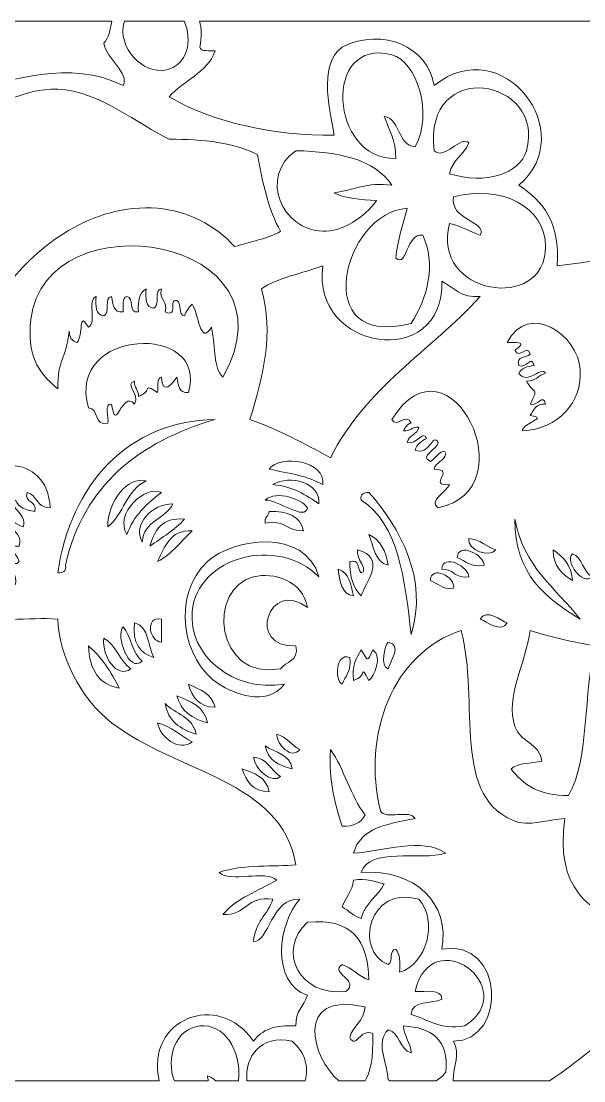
# Model space of a CAD drawing. Header units: millimetres. Extents: x -1200 to 1200, y -609 to 618.
# Drawn here: x -423 to 203, y -590 to 590 of the extents above; entities that cross this region are included whole.
import ezdxf

# ---------------------------------------------------------------- set-up
doc = ezdxf.new("R2010")
doc.units = ezdxf.units.MM
doc.header["$MEASUREMENT"] = 0
doc.layers.add('Layer 1', color=7, linetype='Continuous')

msp = doc.modelspace()

# ---------------------------------------------------------------- linework, layer by layer
at = {"layer": 'Layer 1', "color": 250, "lineweight": 20}
for points, knots in [([(-585.7728, 589.9734), (-585.7728, 589.9734), (-321.9699, 589.9734), (-321.9699, 589.9734), (-323.774, 580.634), (-325.4834, 571.2011), (-330.9099, 565.4853), (-328.2974, 548.0172), (-301.7977, 532.078), (-309.5408, 518.4581), (-369.2123, 547.7791), (-432.7208, 524.3572), (-493.3188, 509.9082), (-507.4005, 527.1749), (-533.6113, 532.3028), (-557.4274, 539.8335), (-554.9571, 562.1029), (-568.1551, 579.8457), (-585.7728, 589.9734)], [0, 0, 0, 0, 0.166666667, 0.166666667, 0.166666667, 0.333333333, 0.333333333, 0.333333333, 0.5, 0.5, 0.5, 0.666666667, 0.666666667, 0.666666667, 0.833333333, 0.833333333, 0.833333333, 1, 1, 1, 1]), ([(-308.11, 589.9734), (-308.11, 589.9734), (-241.5049, 589.9734), (-241.5049, 589.9734), (-232.2648, 568.9744), (-237.1198, 540.748), (-262.5272, 535.5591), (-262.5272, 535.5591), (-262.5272, 535.5591), (-262.5272, 535.5591), (-286.5933, 530.6427), (-316.9014, 559.8956), (-308.11, 589.9734)], [0, 0, 0, 0, 0.25, 0.25, 0.25, 0.5, 0.5, 0.5, 0.75, 0.75, 0.75, 1, 1, 1, 1]), ([(638.6549, 560.4692), (638.6549, 560.4692), (638.6549, 589.9734), (638.6549, 589.9734), (638.6549, 589.9734), (-224.3092, 589.9734), (-224.3092, 589.9734), (-222.1665, 581.8526), (-221.8859, 572.2753), (-224.0631, 561.2108), (-222.739, 555.4054), (-213.3617, 557.6607), (-206.9671, 556.9343), (-215.7994, 531.5684), (-242.899, 524.4742), (-258.255, 505.6338), (-208.758, 476.6841), (-141.5784, 462.6889), (-74.476, 462.8823), (-77.9336, 482.8049), (-93.6852, 541.579), (-65.9295, 561.2108), (-19.3217, 584.0377), (29.5794, 560.7917), (36.6441, 518.4581), (113.0028, 579.8385), (199.8909, 465.2707), (130.6693, 407.3052), (157.4608, 389.9287), (177.1866, 365.4813), (173.4086, 317.5275), (266.4697, 327.5393), (373.3307, 366.0245), (476.8562, 356.0027), (518.9558, 351.9297), (555.5843, 332.2318), (596.5247, 330.353), (604.1528, 348.0875), (583.6481, 374.3823), (570.8812, 385.93), (574.8707, 424.1223), (562.0735, 445.522), (558.0596, 475.7066), (591.328, 497.5559), (613.8088, 530.1941), (638.6549, 560.4692)], [0, 0, 0, 0, 0.066666667, 0.066666667, 0.066666667, 0.133333333, 0.133333333, 0.133333333, 0.2, 0.2, 0.2, 0.266666667, 0.266666667, 0.266666667, 0.333333333, 0.333333333, 0.333333333, 0.4, 0.4, 0.4, 0.466666667, 0.466666667, 0.466666667, 0.533333333, 0.533333333, 0.533333333, 0.6, 0.6, 0.6, 0.666666667, 0.666666667, 0.666666667, 0.733333333, 0.733333333, 0.733333333, 0.8, 0.8, 0.8, 0.866666667, 0.866666667, 0.866666667, 0.933333333, 0.933333333, 0.933333333, 1, 1, 1, 1]), ([(15.275, 450.0569), (15.275, 450.0569), (15.275, 450.0569), (15.275, 450.0569), (35.8346, 486.5788), (17.3068, 545.4364), (-10.3695, 552.6589), (-88.1833, 572.9579), (-79.4234, 434.7687), (-6.0953, 437.2314), (-5.6731, 457.6037), (-14.0579, 469.1657), (-18.9169, 484.2575), (-0.201, 480.1743), (-5.0264, 452.5532), (15.275, 450.0569)], [0, 0, 0, 0, 0.2, 0.2, 0.2, 0.4, 0.4, 0.4, 0.6, 0.6, 0.6, 0.8, 0.8, 0.8, 1, 1, 1, 1]), ([(75.1092, 454.3313), (75.1092, 454.3313), (75.1092, 454.3313), (75.1092, 454.3313), (69.937, 440.9759), (56.6536, 435.7443), (53.7391, 420.1296), (93.2607, 407.1597), (132.215, 420.3808), (139.2188, 445.7814), (161.5134, 526.6236), (23.7807, 550.363), (36.6441, 445.7814), (46.961, 434.1259), (67.4251, 464.0592), (75.1092, 454.3313)], [0, 0, 0, 0, 0.2, 0.2, 0.2, 0.4, 0.4, 0.4, 0.6, 0.6, 0.6, 0.8, 0.8, 0.8, 1, 1, 1, 1]), ([(-258.255, 458.6068), (-258.255, 458.6068), (-258.255, 458.6068), (-258.255, 458.6068), (-292.157, 474.4717), (-335.9937, 512.4717), (-382.1967, 514.1837), (-421.0595, 515.6191), (-454.8497, 492.7159), (-489.0455, 479.982), (-494.1294, 467.9664), (-498.6609, 455.3994), (-501.8663, 441.5069), (-509.8718, 425.291), (-538.9046, 430.1006), (-540.3314, 407.3052), (-513.4026, 362.9891), (-485.7303, 319.4186), (-437.7578, 296.1533), (-406.5792, 338.0728), (-344.2828, 387.5748), (-271.0757, 381.6545), (-239.1963, 379.0748), (-205.8659, 362.7837), (-185.598, 338.9029), (-168.4603, 344.5648), (-148.463, 347.3582), (-134.3112, 356.0027), (-147.6221, 379.7421), (-154.3786, 410.0356), (-159.9557, 441.5069), (-185.0977, 454.8328), (-220.0441, 458.3555), (-258.255, 458.6068)], [0, 0, 0, 0, 0.090909091, 0.090909091, 0.090909091, 0.181818182, 0.181818182, 0.181818182, 0.272727273, 0.272727273, 0.272727273, 0.363636364, 0.363636364, 0.363636364, 0.454545455, 0.454545455, 0.454545455, 0.545454545, 0.545454545, 0.545454545, 0.636363636, 0.636363636, 0.636363636, 0.727272727, 0.727272727, 0.727272727, 0.818181818, 0.818181818, 0.818181818, 0.909090909, 0.909090909, 0.909090909, 1, 1, 1, 1]), ([(-117.2153, 445.7814), (-117.2153, 445.7814), (-117.2153, 445.7814), (-117.2153, 445.7814), (-158.9733, 416.5601), (-132.2113, 357.2183), (-87.2997, 356.0027), (-65.5695, 355.4188), (-40.9207, 371.4129), (-27.4644, 390.2054), (-44.9763, 391.2114), (-62.4118, 392.3009), (-74.476, 398.7543), (-53.3793, 401.8782), (-38.2868, 411.005), (-10.3695, 407.3052), (-29.5939, 436.5255), (-70.0898, 444.4712), (-117.2153, 445.7814)], [0, 0, 0, 0, 0.166666667, 0.166666667, 0.166666667, 0.333333333, 0.333333333, 0.333333333, 0.5, 0.5, 0.5, 0.666666667, 0.666666667, 0.666666667, 0.833333333, 0.833333333, 0.833333333, 1, 1, 1, 1]), ([(160.5879, 338.9029), (160.5879, 338.9029), (160.5879, 338.9029), (160.5879, 338.9029), (160.6743, 383.4163), (111.3919, 408.2655), (58.0133, 394.4798), (53.4777, 368.4487), (95.9323, 367.0134), (87.9309, 351.7283), (76.0072, 355.4778), (66.8201, 361.9607), (53.7391, 364.5547), (31.957, 285.4021), (160.4405, 264.4398), (160.5879, 338.9029)], [0, 0, 0, 0, 0.2, 0.2, 0.2, 0.4, 0.4, 0.4, 0.6, 0.6, 0.6, 0.8, 0.8, 0.8, 1, 1, 1, 1]), ([(-412.1143, 257.6762), (-412.1143, 257.6762), (-412.1143, 257.6762), (-412.1143, 257.6762), (-416.472, 219.2203), (-405.4198, 199.435), (-382.1967, 180.7249), (-382.5527, 213.063), (-372.973, 213.2787), (-369.376, 244.8508), (-369.6049, 237.4951), (-366.0872, 233.892), (-360.8276, 232.0254), (-353.0896, 239.3231), (-360.1106, 269.5829), (-348.0059, 249.1263), (-338.2025, 253.5665), (-350.0306, 279.6516), (-339.4574, 283.3259), (-340.0889, 272.7232), (-340.2547, 262.5772), (-330.9099, 261.9506), (-323.5309, 264.5445), (-331.2405, 282.2324), (-322.3625, 283.3259), (-320.5635, 275.1524), (-320.8137, 264.924), (-309.5408, 266.2261), (-308.8147, 272.6215), (-311.0693, 282.0035), (-305.2676, 283.3259), (-296.4566, 282.1652), (-304.2496, 264.3971), (-292.4458, 266.2261), (-293.3296, 278.5093), (-291.3598, 287.9442), (-283.8963, 291.8779), (-284.5288, 281.2721), (-284.6937, 271.1282), (-275.3499, 270.5015), (-267.971, 273.0935), (-275.6794, 290.7833), (-266.8014, 291.8779), (-269.9031, 278.8022), (-259.4265, 279.3017), (-262.5272, 266.2261), (-247.335, 259.5784), (-259.9482, 280.7472), (-249.7065, 279.0504), (-243.7848, 276.43), (-249.0627, 262.5945), (-241.1591, 261.9506), (-239.0844, 267.0032), (-236.6001, 271.646), (-232.6116, 274.777), (-225.5774, 265.1396), (-223.7915, 227.6004), (-211.2404, 249.1263), (-205.9949, 224.1021), (-209.4047, 204.9302), (-198.4197, 193.5492), (-110.1078, 351.4027), (-396.617, 394.43), (-412.1143, 257.6762)], [0, 0, 0, 0, 0.047619048, 0.047619048, 0.047619048, 0.095238095, 0.095238095, 0.095238095, 0.142857143, 0.142857143, 0.142857143, 0.19047619, 0.19047619, 0.19047619, 0.238095238, 0.238095238, 0.238095238, 0.285714286, 0.285714286, 0.285714286, 0.333333333, 0.333333333, 0.333333333, 0.380952381, 0.380952381, 0.380952381, 0.428571429, 0.428571429, 0.428571429, 0.476190476, 0.476190476, 0.476190476, 0.523809524, 0.523809524, 0.523809524, 0.571428571, 0.571428571, 0.571428571, 0.619047619, 0.619047619, 0.619047619, 0.666666667, 0.666666667, 0.666666667, 0.714285714, 0.714285714, 0.714285714, 0.761904762, 0.761904762, 0.761904762, 0.80952381, 0.80952381, 0.80952381, 0.857142857, 0.857142857, 0.857142857, 0.904761905, 0.904761905, 0.904761905, 0.952380952, 0.952380952, 0.952380952, 1, 1, 1, 1]), ([(11.0007, 253.4018), (11.0007, 253.4018), (11.0007, 253.4018), (11.0007, 253.4018), (29.4869, 280.9893), (38.9689, 321.1927), (23.8235, 351.7283), (5.2793, 354.4178), (6.7223, 314.9305), (-6.0953, 326.0775), (-3.9454, 346.7275), (1.781, 363.8029), (6.7275, 381.6545), (-64.7732, 377.3495), (-103.5464, 223.1663), (11.0007, 253.4018)], [0, 0, 0, 0, 0.2, 0.2, 0.2, 0.4, 0.4, 0.4, 0.6, 0.6, 0.6, 0.8, 0.8, 0.8, 1, 1, 1, 1]), ([(-78.7512, 103.7726), (-78.7512, 103.7726), (-78.7512, 103.7726), (-78.7512, 103.7726), (-40.6572, 181.0952), (32.8092, 223.0361), (87.9309, 283.3259), (66.2526, 281.5935), (58.1759, 293.4678), (45.1926, 300.4267), (47.7054, 199.9996), (-100.7305, 222.7736), (-87.2997, 317.5275), (-110.1048, 308.9868), (-137.0661, 304.6107), (-155.6814, 291.8779), (-141.7238, 241.3342), (-153.0932, 196.7058), (-168.502, 146.5222), (-135.9394, 134.9175), (-107.303, 119.3862), (-78.7512, 103.7726)], [0, 0, 0, 0, 0.142857143, 0.142857143, 0.142857143, 0.285714286, 0.285714286, 0.285714286, 0.428571429, 0.428571429, 0.428571429, 0.571428571, 0.571428571, 0.571428571, 0.714285714, 0.714285714, 0.714285714, 0.857142857, 0.857142857, 0.857142857, 1, 1, 1, 1]), ([(143.4919, 150.7987), (143.4919, 150.7987), (143.4919, 150.7987), (143.4919, 150.7987), (165.5912, 148.163), (133.5329, 142.3189), (134.9445, 133.6979), (174.8445, 136.0853), (201.3981, 165.1215), (199.053, 202.0991), (196.6479, 240.0413), (142.419, 279.0433), (117.8485, 232.0254), (134.9984, 232.9104), (136.9682, 230.9401), (126.395, 223.4755), (132.0889, 212.9928), (139.296, 231.1821), (143.4919, 219.201), (139.5046, 214.6367), (127.7272, 217.8725), (130.6693, 206.3737), (138.6299, 202.2864), (144.9524, 219.1787), (147.7651, 206.3737), (139.8055, 205.7847), (133.4821, 203.5599), (130.6693, 197.8247), (139.9154, 183.7217), (157.2523, 207.3014), (160.5879, 197.8247), (152.4492, 195.9876), (149.8478, 188.6146), (139.2188, 189.2738), (147.6106, 173.6215), (153.2089, 183.0045), (143.4919, 163.623), (151.4505, 159.5368), (157.775, 176.4281), (160.5879, 163.623), (149.8895, 164.3494), (147.2048, 157.0558), (143.4919, 150.7987)], [0, 0, 0, 0, 0.071428571, 0.071428571, 0.071428571, 0.142857143, 0.142857143, 0.142857143, 0.214285714, 0.214285714, 0.214285714, 0.285714286, 0.285714286, 0.285714286, 0.357142857, 0.357142857, 0.357142857, 0.428571429, 0.428571429, 0.428571429, 0.5, 0.5, 0.5, 0.571428571, 0.571428571, 0.571428571, 0.642857143, 0.642857143, 0.642857143, 0.714285714, 0.714285714, 0.714285714, 0.785714286, 0.785714286, 0.785714286, 0.857142857, 0.857142857, 0.857142857, 0.928571429, 0.928571429, 0.928571429, 1, 1, 1, 1]), ([(-292.4458, 172.174), (-292.4458, 172.174), (-292.4458, 172.174), (-292.4458, 172.174), (-275.4251, 177.9254), (-289.1642, 187.8415), (-271.0757, 176.4495), (-270.3506, 182.8448), (-272.6032, 192.2258), (-266.8014, 193.5492), (-265.7886, 172.708), (-254.9102, 185.6596), (-249.7065, 193.5492), (-247.9075, 185.3737), (-248.1578, 175.1473), (-236.8848, 176.4495), (-212.8065, 254.6325), (-374.2635, 248.8465), (-348.0059, 159.3486), (-335.9531, 158.5805), (-342.675, 139.0292), (-326.6367, 142.2478), (-324.2987, 148.4611), (-331.633, 164.3422), (-322.3625, 163.623), (-316.9919, 128.8965), (-311.4364, 180.1532), (-296.7201, 163.623), (-290.7506, 175.9062), (-308.3682, 185.3422), (-296.7201, 189.2738), (-297.68, 181.1908), (-291.9028, 179.8419), (-292.4458, 172.174)], [0, 0, 0, 0, 0.090909091, 0.090909091, 0.090909091, 0.181818182, 0.181818182, 0.181818182, 0.272727273, 0.272727273, 0.272727273, 0.363636364, 0.363636364, 0.363636364, 0.454545455, 0.454545455, 0.454545455, 0.545454545, 0.545454545, 0.545454545, 0.636363636, 0.636363636, 0.636363636, 0.727272727, 0.727272727, 0.727272727, 0.818181818, 0.818181818, 0.818181818, 0.909090909, 0.909090909, 0.909090909, 1, 1, 1, 1]), ([(15.275, 112.3216), (15.275, 112.3216), (15.275, 112.3216), (15.275, 112.3216), (31.3733, 105.1744), (34.7373, 132.2106), (40.9183, 120.8724), (41.1391, 113.0316), (19.0152, 106.393), (32.3698, 99.4972), (36.2393, 101.9427), (48.1051, 117.127), (49.4658, 108.0471), (48.2099, 99.3293), (37.901, 99.663), (36.6441, 90.9462), (61.8533, 90.813), (27.5332, 72.0174), (53.7391, 73.8454), (50.9933, 66.2802), (29.5316, 55.7598), (40.9183, 48.1946), (141.9797, 67.6087), (53.6394, 249.2972), (-10.3695, 146.5222), (-5.3102, 135.9948), (5.7747, 155.2827), (11.0007, 142.2478), (6.2058, 141.3465), (4.3479, 137.5054), (2.4542, 133.6979), (10.5329, 132.7375), (11.8814, 138.5145), (19.5492, 137.9723), (18.2922, 129.2555), (7.9824, 129.5902), (6.7275, 120.8724), (16.6986, 117.2145), (25.1414, 135.8219), (28.0956, 125.1469), (21.94, 122.7502), (17.6658, 118.4809), (15.275, 112.3216)], [0, 0, 0, 0, 0.071428571, 0.071428571, 0.071428571, 0.142857143, 0.142857143, 0.142857143, 0.214285714, 0.214285714, 0.214285714, 0.285714286, 0.285714286, 0.285714286, 0.357142857, 0.357142857, 0.357142857, 0.428571429, 0.428571429, 0.428571429, 0.5, 0.5, 0.5, 0.571428571, 0.571428571, 0.571428571, 0.642857143, 0.642857143, 0.642857143, 0.714285714, 0.714285714, 0.714285714, 0.785714286, 0.785714286, 0.785714286, 0.857142857, 0.857142857, 0.857142857, 0.928571429, 0.928571429, 0.928571429, 1, 1, 1, 1]), ([(-373.6503, -15.9312), (-373.6503, -15.9312), (-373.6503, -15.9312), (-373.6503, -15.9312), (-353.4567, 73.5951), (-291.5195, 121.3699), (-206.9671, 146.5222), (-303.9821, 145.1286), (-368.0561, 74.0285), (-382.1967, -24.4822), (-376.9839, -23.9969), (-372.0791, -23.2045), (-373.6503, -15.9312)], [0, 0, 0, 0, 0.25, 0.25, 0.25, 0.5, 0.5, 0.5, 0.75, 0.75, 0.75, 1, 1, 1, 1]), ([(-87.2997, 73.8454), (-87.2997, 73.8454), (-87.2997, 73.8454), (-87.2997, 73.8454), (-83.7555, 99.9397), (-134.3833, 108.6147), (-147.1319, 90.9462), (-125.5542, 86.8803), (-103.3787, 83.4064), (-87.2997, 73.8454)], [0, 0, 0, 0, 0.333333333, 0.333333333, 0.333333333, 0.666666667, 0.666666667, 0.666666667, 1, 1, 1, 1]), ([(-407.8401, 43.9202), (-407.8401, 43.9202), (-407.8401, 43.9202), (-407.8401, 43.9202), (-404.655, 57.0803), (-419.5727, 52.1354), (-416.3876, 65.2955), (-404.8026, 62.6364), (-405.7502, 47.4348), (-390.7452, 48.1946), (-391.8893, 78.7892), (-411.3039, 94.3866), (-433.4846, 95.2217), (-502.0127, 97.8096), (-518.9124, -33.5539), (-429.2103, -37.3065), (-426.2297, -14.3739), (-450.3669, -18.5709), (-450.5794, 1.1685), (-442.5364, -1.0979), (-430.7967, -21.3389), (-424.9371, -11.6558), (-430.1743, 0.2043), (-439.1358, 8.3402), (-446.3062, 18.2694), (-436.2252, 16.9501), (-438.3547, 3.4228), (-424.9371, 5.444), (-419.2097, 25.6332), (-451.6523, 29.7388), (-442.0319, 39.6447), (-434.4761, 35.8036), (-429.5571, 29.3238), (-420.6628, 26.8203), (-415.3442, 42.4503), (-440.05, 49.7226), (-429.2103, 56.7456), (-426.256, 48.3034), (-417.8114, 45.3474), (-407.8401, 43.9202)], [0, 0, 0, 0, 0.076923077, 0.076923077, 0.076923077, 0.153846154, 0.153846154, 0.153846154, 0.230769231, 0.230769231, 0.230769231, 0.307692308, 0.307692308, 0.307692308, 0.384615385, 0.384615385, 0.384615385, 0.461538462, 0.461538462, 0.461538462, 0.538461538, 0.538461538, 0.538461538, 0.615384615, 0.615384615, 0.615384615, 0.692307692, 0.692307692, 0.692307692, 0.769230769, 0.769230769, 0.769230769, 0.846153846, 0.846153846, 0.846153846, 0.923076923, 0.923076923, 0.923076923, 1, 1, 1, 1]), ([(-283.8963, 78.1219), (-283.8963, 78.1219), (-283.8963, 78.1219), (-283.8963, 78.1219), (-304.4489, 83.2721), (-326.4282, 55.9562), (-326.6367, 26.8203), (-309.0526, 40.5796), (-305.3204, 68.1977), (-283.8963, 78.1219)], [0, 0, 0, 0, 0.333333333, 0.333333333, 0.333333333, 0.666666667, 0.666666667, 0.666666667, 1, 1, 1, 1]), ([(-91.573, 52.4701), (-91.573, 52.4701), (-91.573, 52.4701), (-91.573, 52.4701), (-89.3356, 76.2003), (-123.9861, 85.445), (-142.8587, 73.8454), (-120.262, 72.2259), (-106.1305, 62.1308), (-91.573, 52.4701)], [0, 0, 0, 0, 0.333333333, 0.333333333, 0.333333333, 0.666666667, 0.666666667, 0.666666667, 1, 1, 1, 1]), ([(-266.8014, 65.2955), (-266.8014, 65.2955), (-266.8014, 65.2955), (-266.8014, 65.2955), (-284.8289, 73.5494), (-319.5119, 42.0118), (-305.2676, 18.2694), (-297.8296, 39.3284), (-282.7879, 52.7885), (-266.8014, 65.2955)], [0, 0, 0, 0, 0.333333333, 0.333333333, 0.333333333, 0.666666667, 0.666666667, 0.666666667, 1, 1, 1, 1]), ([(-104.3946, 48.1946), (-104.3946, 48.1946), (-104.3946, 48.1946), (-104.3946, 48.1946), (-110.8837, 57.5634), (-138.3353, 68.1519), (-151.4072, 56.7456), (-136.6268, 56.9714), (-106.5099, 32.7896), (-104.3946, 48.1946)], [0, 0, 0, 0, 0.333333333, 0.333333333, 0.333333333, 0.666666667, 0.666666667, 0.666666667, 1, 1, 1, 1]), ([(-44.5604, 56.7456), (-44.5604, 56.7456), (-44.5604, 56.7456), (-44.5604, 56.7456), (-2.96, 29.9544), (3.9889, -31.4971), (11.0007, -92.8835), (30.2708, -31.1411), (-1.0288, 25.4756), (-36.0119, 65.2955), (-41.2248, 64.8122), (-46.1295, 64.0178), (-44.5604, 56.7456)], [0, 0, 0, 0, 0.25, 0.25, 0.25, 0.5, 0.5, 0.5, 0.75, 0.75, 0.75, 1, 1, 1, 1]), ([(-253.9807, 52.4701), (-253.9807, 52.4701), (-253.9807, 52.4701), (-253.9807, 52.4701), (-277.0777, 52.6664), (-299.5533, 29.7968), (-288.1716, 9.7185), (-286.6564, 33.8546), (-262.4743, 35.3153), (-253.9807, 52.4701)], [0, 0, 0, 0, 0.333333333, 0.333333333, 0.333333333, 0.666666667, 0.666666667, 0.666666667, 1, 1, 1, 1]), ([(-241.1591, 35.3702), (-241.1591, 35.3702), (-241.1591, 35.3702), (-241.1591, 35.3702), (-266.4028, 37.8168), (-274.3736, 22.9955), (-279.6252, 5.444), (-266.3103, 14.9288), (-252.0942, 23.5052), (-241.1591, 35.3702)], [0, 0, 0, 0, 0.333333333, 0.333333333, 0.333333333, 0.666666667, 0.666666667, 0.666666667, 1, 1, 1, 1]), ([(-108.6678, 22.5449), (-108.6678, 22.5449), (-108.6678, 22.5449), (-108.6678, 22.5449), (-112.5251, 38.6346), (-126.0943, 45.0137), (-147.1319, 43.9202), (-147.3668, 38.4546), (-152.6132, 37.9998), (-151.4072, 31.0948), (-129.8031, 35.6032), (-126.9577, 21.3507), (-108.6678, 22.5449)], [0, 0, 0, 0, 0.25, 0.25, 0.25, 0.5, 0.5, 0.5, 0.75, 0.75, 0.75, 1, 1, 1, 1]), ([(-215.5156, -11.6558), (-215.5156, -11.6558), (-215.5156, -11.6558), (-215.5156, -11.6558), (-256.334, -49.3893), (-243.5956, -122.296), (-202.694, -148.4605), (-187.5313, -158.1579), (-150.7218, -174.3991), (-130.0369, -148.4605), (-187.7692, -157.7041), (-236.9774, -115.9292), (-232.6116, -67.2338), (-227.1841, -6.7303), (-137.8593, 17.6631), (-91.573, -28.7577), (-107.1943, 26.2924), (-187.7814, 13.9827), (-215.5156, -11.6558)], [0, 0, 0, 0, 0.166666667, 0.166666667, 0.166666667, 0.333333333, 0.333333333, 0.333333333, 0.5, 0.5, 0.5, 0.666666667, 0.666666667, 0.666666667, 0.833333333, 0.833333333, 0.833333333, 1, 1, 1, 1]), ([(199.053, -75.7837), (199.053, -75.7837), (199.053, -75.7837), (199.053, -75.7837), (172.1017, -41.466), (135.3615, -16.9414), (126.395, 35.3702), (126.0329, -26.2684), (161.0465, -52.5255), (199.053, -75.7837)], [0, 0, 0, 0, 0.333333333, 0.333333333, 0.333333333, 0.666666667, 0.666666667, 0.666666667, 1, 1, 1, 1]), ([(-232.6116, 22.5449), (-232.6116, 22.5449), (-232.6116, 22.5449), (-232.6116, 22.5449), (-257.7444, 23.4635), (-262.9573, 4.4502), (-271.0757, -11.6558), (-254.8818, -3.6318), (-245.3285, 11.0379), (-232.6116, 22.5449)], [0, 0, 0, 0, 0.333333333, 0.333333333, 0.333333333, 0.666666667, 0.666666667, 0.666666667, 1, 1, 1, 1]), ([(-14.6428, -15.9312), (-14.6428, -15.9312), (-14.6428, -15.9312), (-14.6428, -15.9312), (-17.1343, 0.1004), (-23.2491, 12.5078), (-36.0119, 18.2694), (-30.6159, 5.1429), (-29.5299, -12.2987), (-14.6428, -15.9312)], [0, 0, 0, 0, 0.333333333, 0.333333333, 0.333333333, 0.666666667, 0.666666667, 0.666666667, 1, 1, 1, 1]), ([(105.0258, 1.1685), (105.0258, 1.1685), (105.0258, 1.1685), (105.0258, 1.1685), (94.3296, 4.7178), (88.2442, 12.8842), (75.1092, 13.995), (72.8474, 0.0415), (99.1743, -7.1484), (105.0258, 1.1685)], [0, 0, 0, 0, 0.333333333, 0.333333333, 0.333333333, 0.666666667, 0.666666667, 0.666666667, 1, 1, 1, 1]), ([(-44.5604, -50.1319), (-44.5604, -50.1319), (-44.5604, -50.1319), (-44.5604, -50.1319), (-40.1611, -34.7349), (-15.1094, -7.6733), (-48.8336, 1.1685), (-50.7201, -8.3375), (-35.6356, -22.0103), (-44.5604, -24.4822), (-49.1214, -20.4956), (-45.8915, -8.7088), (-57.381, -11.6558), (-57.3068, -28.6824), (-53.2908, -41.7661), (-44.5604, -50.1319)], [0, 0, 0, 0, 0.2, 0.2, 0.2, 0.4, 0.4, 0.4, 0.6, 0.6, 0.6, 0.8, 0.8, 0.8, 1, 1, 1, 1]), ([(92.2052, -15.9312), (92.2052, -15.9312), (92.2052, -15.9312), (92.2052, -15.9312), (92.9475, -5.2736), (63.101, 10.9138), (62.2886, -7.3823), (71.5275, -10.964), (76.8654, -18.449), (92.2052, -15.9312)], [0, 0, 0, 0, 0.333333333, 0.333333333, 0.333333333, 0.666666667, 0.666666667, 0.666666667, 1, 1, 1, 1]), ([(169.1354, 1.1685), (169.1354, 1.1685), (169.1354, 1.1685), (169.1354, 1.1685), (168.8385, -17.6514), (179.3608, -25.6551), (190.5045, -33.031), (189.5405, -15.4714), (179.9028, -6.5879), (169.1354, 1.1685)], [0, 0, 0, 0, 0.333333333, 0.333333333, 0.333333333, 0.666666667, 0.666666667, 0.666666667, 1, 1, 1, 1]), ([(75.1092, -28.7577), (75.1092, -28.7577), (75.1092, -28.7577), (75.1092, -28.7577), (75.8526, -18.0979), (46.0062, -1.9126), (45.1926, -20.2067), (58.7139, -19.5048), (59.4757, -31.5713), (75.1092, -28.7577)], [0, 0, 0, 0, 0.333333333, 0.333333333, 0.333333333, 0.666666667, 0.666666667, 0.666666667, 1, 1, 1, 1]), ([(211.8747, -28.7577), (211.8747, -28.7577), (211.8747, -28.7577), (211.8747, -28.7577), (202.0825, -22.875), (201.8374, -7.4485), (190.5045, -3.1069), (180.9675, -11.314), (202.9723, -39.7042), (211.8747, -28.7577)], [0, 0, 0, 0, 0.333333333, 0.333333333, 0.333333333, 0.666666667, 0.666666667, 0.666666667, 1, 1, 1, 1]), ([(-164.2299, -28.7577), (-164.2299, -28.7577), (-164.2299, -28.7577), (-164.2299, -28.7577), (-215.9864, -41.1731), (-207.7025, -144.36), (-134.3112, -131.3586), (-128.7902, -122.6338), (-113.5929, -123.5859), (-117.2153, -105.7089), (-172.9848, -108.4483), (-147.501, -29.7046), (-104.3946, -62.9583), (-109.8119, -32.3597), (-142.6004, -23.5677), (-164.2299, -28.7577)], [0, 0, 0, 0, 0.2, 0.2, 0.2, 0.4, 0.4, 0.4, 0.6, 0.6, 0.6, 0.8, 0.8, 0.8, 1, 1, 1, 1]), ([(-70.2017, -20.2067), (-70.2017, -20.2067), (-70.2017, -20.2067), (-70.2017, -20.2067), (-68.5085, -34.1846), (-66.4928, -47.8451), (-53.1067, -50.1319), (-56.0285, -37.3828), (-58.2912, -23.9644), (-70.2017, -20.2067)], [0, 0, 0, 0, 0.333333333, 0.333333333, 0.333333333, 0.666666667, 0.666666667, 0.666666667, 1, 1, 1, 1]), ([(58.0133, -41.582), (58.0133, -41.582), (58.0133, -41.582), (58.0133, -41.582), (61.5197, -29.1655), (32.1798, -14.913), (32.3698, -33.031), (41.3068, -35.4958), (44.5702, -43.6276), (58.0133, -41.582)], [0, 0, 0, 0, 0.333333333, 0.333333333, 0.333333333, 0.666666667, 0.666666667, 0.666666667, 1, 1, 1, 1]), ([(117.8485, -80.0591), (117.8485, -80.0591), (117.8485, -80.0591), (117.8485, -80.0591), (111.1195, -77.8375), (94.9601, -63.6002), (87.9309, -75.7837), (94.659, -78.0054), (110.8194, -92.2417), (117.8485, -80.0591)], [0, 0, 0, 0, 0.333333333, 0.333333333, 0.333333333, 0.666666667, 0.666666667, 0.666666667, 1, 1, 1, 1]), ([(-269.4435, -590.0266), (-269.4435, -590.0266), (-793.2538, -590.0266), (-793.2538, -590.0266), (-800.1233, -582.4939), (-806.6481, -574.6135), (-813.8603, -567.4225), (-813.8603, -567.4225), (-813.8603, -567.4225), (-813.8603, -567.4225), (-807.4576, -542.4726), (-792.1026, -526.4827), (-796.7653, -490.4702), (-709.0422, -509.3411), (-701.4539, -396.8312), (-758.3012, -375.0418), (-742.6647, -360.7547), (-744.8684, -328.6251), (-745.4776, -298.0896), (-731.4722, -298.3327), (-729.1422, -310.2477), (-711.2866, -306.6395), (-712.1186, -333.2332), (-729.6762, -336.8241), (-728.3826, -357.941), (-724.9098, -414.5739), (-633.8653, -431.4774), (-612.9873, -370.7663), (-555.787, -444.1787), (-461.415, -342.068), (-527.5096, -280.9888), (-468.368, -264.13), (-479.4283, -168.3587), (-536.0571, -157.0104), (-530.2219, -115.8213), (-490.4754, -108.5531), (-480.496, -71.5082), (-455.7008, -80.9055), (-413.9601, -73.3535), (-382.1967, -75.7837), (-381.2123, -116.101), (-356.6713, -164.6641), (-322.3625, -191.2111), (-249.7615, -247.3903), (-133.2678, -254.5446), (-117.2153, -349.3911), (-139.9665, -352.1213), (-176.2532, -348.4471), (-202.694, -357.941), (-190.4061, -369.8723), (-151.1529, -354.8364), (-138.5854, -366.491), (-159.1492, -378.6999), (-183.8407, -386.7727), (-198.4197, -404.9681), (-172.7763, -406.3953), (-171.6699, -383.2744), (-142.8587, -387.8672), (-148.3523, -405.1766), (-163.1184, -413.2006), (-164.2299, -434.8933), (-147.4472, -435.9115), (-144.7339, -386.0586), (-112.9421, -387.8672), (-136.8068, -413.8049), (-145.7733, -480.9631), (-104.3946, -494.7447), (-108.0333, -506.7777), (-118.2006, -512.288), (-117.2153, -528.9464), (-140.3295, -527.2018), (-155.6519, -533.2514), (-164.2299, -546.0473), (-203.6977, -488.6982), (-284.7751, -521.3487), (-269.4435, -590.0266)], [0, 0, 0, 0, 0.04, 0.04, 0.04, 0.08, 0.08, 0.08, 0.12, 0.12, 0.12, 0.16, 0.16, 0.16, 0.2, 0.2, 0.2, 0.24, 0.24, 0.24, 0.28, 0.28, 0.28, 0.32, 0.32, 0.32, 0.36, 0.36, 0.36, 0.4, 0.4, 0.4, 0.44, 0.44, 0.44, 0.48, 0.48, 0.48, 0.52, 0.52, 0.52, 0.56, 0.56, 0.56, 0.6, 0.6, 0.6, 0.64, 0.64, 0.64, 0.68, 0.68, 0.68, 0.72, 0.72, 0.72, 0.76, 0.76, 0.76, 0.8, 0.8, 0.8, 0.84, 0.84, 0.84, 0.88, 0.88, 0.88, 0.92, 0.92, 0.92, 0.96, 0.96, 0.96, 1, 1, 1, 1]), ([(-275.3499, -118.5343), (-275.3499, -118.5343), (-275.3499, -118.5343), (-275.3499, -118.5343), (-282.436, -105.6722), (-280.396, -83.6826), (-296.7201, -80.0591), (-299.3072, -102.5992), (-290.6885, -113.9262), (-275.3499, -118.5343)], [0, 0, 0, 0, 0.333333333, 0.333333333, 0.333333333, 0.666666667, 0.666666667, 0.666666667, 1, 1, 1, 1]), ([(-266.8014, -101.4345), (-266.8014, -101.4345), (-266.8014, -101.4345), (-266.8014, -101.4345), (-266.8014, -92.8835), (-266.8014, -84.3336), (-266.8014, -75.7837), (-285.8143, -72.2763), (-280.095, -101.6267), (-266.8014, -101.4345)], [0, 0, 0, 0, 0.333333333, 0.333333333, 0.333333333, 0.666666667, 0.666666667, 0.666666667, 1, 1, 1, 1]), ([(-288.1716, -122.8098), (-288.1716, -122.8098), (-288.1716, -122.8098), (-288.1716, -122.8098), (-299.2909, -113.9842), (-300.4289, -95.1723), (-309.5408, -84.3336), (-317.9224, -94.8214), (-303.2337, -136.2698), (-288.1716, -122.8098)], [0, 0, 0, 0, 0.333333333, 0.333333333, 0.333333333, 0.666666667, 0.666666667, 0.666666667, 1, 1, 1, 1]), ([(165.0767, -590.0266), (165.0767, -590.0266), (57.6095, -590.0266), (57.6095, -590.0266), (57.8109, -572.2839), (66.3523, -561.1176), (58.0133, -546.0473), (118.654, -545.3657), (114.6421, -430.7267), (45.1926, -443.4432), (54.7041, -392.2261), (15.3085, -353.9127), (-44.5604, -357.941), (-34.7813, -329.2467), (19.7108, -345.2794), (49.4658, -336.5668), (49.4658, -336.5668), (49.4658, -336.5668), (49.4658, -336.5668), (24.5312, -318.117), (-21.8132, -334.8588), (-53.1067, -336.5668), (-45.7532, -308.2976), (-14.9477, -303.484), (15.275, -298.0896), (10.5086, -287.1807), (-17.781, -299.8056), (-23.1901, -289.5396), (-44.1007, -204.8879), (-9.379, -113.2579), (66.5617, -88.6081), (88.0397, -167.2306), (53.4888, -277.5586), (130.6693, -302.364), (152.0649, -305.2408), (163.7506, -298.406), (181.956, -298.0896), (171.034, -374.5657), (207.9339, -403.2103), (258.8862, -417.7924), (277.6092, -420.9072), (255.4429, -409.2975), (267.4337, -409.2435), (288.0107, -411.4641), (300.9666, -421.2989), (314.4473, -430.6189), (280.0652, -499.1646), (226.0936, -548.1214), (165.0767, -590.0266)], [0, 0, 0, 0, 0.0625, 0.0625, 0.0625, 0.125, 0.125, 0.125, 0.1875, 0.1875, 0.1875, 0.25, 0.25, 0.25, 0.3125, 0.3125, 0.3125, 0.375, 0.375, 0.375, 0.4375, 0.4375, 0.4375, 0.5, 0.5, 0.5, 0.5625, 0.5625, 0.5625, 0.625, 0.625, 0.625, 0.6875, 0.6875, 0.6875, 0.75, 0.75, 0.75, 0.8125, 0.8125, 0.8125, 0.875, 0.875, 0.875, 0.9375, 0.9375, 0.9375, 1, 1, 1, 1]), ([(186.2302, -272.4388), (186.2302, -272.4388), (186.2302, -272.4388), (186.2302, -272.4388), (209.8204, -230.4847), (202.0276, -157.1355), (216.149, -105.7089), (190.6347, -101.3042), (165.9747, -96.0411), (143.4919, -88.6081), (138.4154, -124.8219), (115.6356, -163.0396), (126.395, -195.4875), (132.1479, -212.8295), (153.8475, -213.447), (156.3136, -233.9627), (144.8943, -236.7885), (129.6096, -235.7541), (122.1228, -242.5126), (135.2395, -260.7416), (154.7394, -272.5894), (186.2302, -272.4388)], [0, 0, 0, 0, 0.142857143, 0.142857143, 0.142857143, 0.285714286, 0.285714286, 0.285714286, 0.428571429, 0.428571429, 0.428571429, 0.571428571, 0.571428571, 0.571428571, 0.714285714, 0.714285714, 0.714285714, 0.857142857, 0.857142857, 0.857142857, 1, 1, 1, 1]), ([(-313.815, -152.7349), (-313.815, -152.7349), (-313.815, -152.7349), (-313.815, -152.7349), (-322.7804, -134.6239), (-333.4319, -118.2087), (-348.0059, -105.7089), (-347.0204, -131.7981), (-336.8072, -148.6609), (-313.815, -152.7349)], [0, 0, 0, 0, 0.333333333, 0.333333333, 0.333333333, 0.666666667, 0.666666667, 0.666666667, 1, 1, 1, 1]), ([(-330.9099, -97.159), (-330.9099, -97.159), (-330.9099, -97.159), (-330.9099, -97.159), (-333.2195, -118.1416), (-316.3279, -142.2279), (-300.9933, -131.3586), (-313.3361, -122.3286), (-316.9991, -104.6185), (-330.9099, -97.159)], [0, 0, 0, 0, 0.333333333, 0.333333333, 0.333333333, 0.666666667, 0.666666667, 0.666666667, 1, 1, 1, 1]), ([(-14.6428, -101.4345), (-14.6428, -101.4345), (-14.6428, -101.4345), (-14.6428, -101.4345), (-18.6504, -105.0456), (-23.7708, -128.6874), (-14.6428, -131.3586), (-11.8949, -122.117), (1.3651, -104.769), (-14.6428, -101.4345)], [0, 0, 0, 0, 0.333333333, 0.333333333, 0.333333333, 0.666666667, 0.666666667, 0.666666667, 1, 1, 1, 1]), ([(-57.381, -118.5343), (-57.381, -118.5343), (-57.381, -118.5343), (-57.381, -118.5343), (-73.2292, -112.9944), (-74.3601, -143.8514), (-65.9295, -148.4605), (-62.3478, -139.2168), (-54.8651, -133.8774), (-57.381, -118.5343)], [0, 0, 0, 0, 0.333333333, 0.333333333, 0.333333333, 0.666666667, 0.666666667, 0.666666667, 1, 1, 1, 1]), ([(-36.0119, -144.1861), (-36.0119, -144.1861), (-36.0119, -144.1861), (-36.0119, -144.1861), (-29.9102, -139.9767), (-20.6274, -117.278), (-31.7376, -109.9833), (-37.9237, -125.9194), (-37.4387, -120.7976), (-44.5604, -109.9833), (-49.4305, -119.3613), (-55.5912, -127.4524), (-53.1067, -144.1861), (-36.9597, -139.3094), (-46.9461, -125.6326), (-36.0119, -144.1861)], [0, 0, 0, 0, 0.2, 0.2, 0.2, 0.4, 0.4, 0.4, 0.6, 0.6, 0.6, 0.8, 0.8, 0.8, 1, 1, 1, 1]), ([(-206.9671, -174.1112), (-206.9671, -174.1112), (-206.9671, -174.1112), (-206.9671, -174.1112), (-210.5103, -159.1314), (-224.0051, -154.1011), (-236.8848, -148.4605), (-232.5017, -162.6042), (-225.0434, -173.6688), (-206.9671, -174.1112)], [0, 0, 0, 0, 0.333333333, 0.333333333, 0.333333333, 0.666666667, 0.666666667, 0.666666667, 1, 1, 1, 1]), ([(-215.5156, -191.2111), (-215.5156, -191.2111), (-215.5156, -191.2111), (-215.5156, -191.2111), (-219.2225, -173.5436), (-234.3475, -167.2978), (-249.7065, -161.2859), (-245.1536, -178.1121), (-232.9827, -187.312), (-215.5156, -191.2111)], [0, 0, 0, 0, 0.333333333, 0.333333333, 0.333333333, 0.666666667, 0.666666667, 0.666666667, 1, 1, 1, 1]), ([(-228.3374, -204.0365), (-228.3374, -204.0365), (-228.3374, -204.0365), (-228.3374, -204.0365), (-231.4676, -184.3691), (-251.6357, -181.7385), (-262.5272, -169.8357), (-259.8281, -189.9334), (-245.417, -198.3206), (-228.3374, -204.0365)], [0, 0, 0, 0, 0.333333333, 0.333333333, 0.333333333, 0.666666667, 0.666666667, 0.666666667, 1, 1, 1, 1]), ([(-232.6116, -212.5874), (-232.6116, -212.5874), (-232.6116, -212.5874), (-232.6116, -212.5874), (-245.3622, -205.3894), (-255.5662, -195.6483), (-271.0757, -191.2111), (-269.3977, -206.7973), (-247.1234, -224.0354), (-232.6116, -212.5874)], [0, 0, 0, 0, 0.333333333, 0.333333333, 0.333333333, 0.666666667, 0.666666667, 0.666666667, 1, 1, 1, 1]), ([(-112.9421, -221.1384), (-112.9421, -221.1384), (-112.9421, -221.1384), (-112.9421, -221.1384), (-122.3335, -216.282), (-127.1418, -206.843), (-138.5854, -204.0365), (-138.439, -215.5771), (-122.0906, -232.7563), (-112.9421, -221.1384)], [0, 0, 0, 0, 0.333333333, 0.333333333, 0.333333333, 0.666666667, 0.666666667, 0.666666667, 1, 1, 1, 1]), ([(-121.4896, -242.5126), (-121.4896, -242.5126), (-121.4896, -242.5126), (-121.4896, -242.5126), (-123.3852, -225.8797), (-141.0322, -225.0069), (-151.4072, -216.8629), (-148.6431, -232.622), (-136.7815, -239.2859), (-121.4896, -242.5126)], [0, 0, 0, 0, 0.333333333, 0.333333333, 0.333333333, 0.666666667, 0.666666667, 0.666666667, 1, 1, 1, 1]), ([(-65.9295, -306.6395), (-65.9295, -306.6395), (-65.9295, -306.6395), (-65.9295, -306.6395), (-52.8983, -306.8491), (-44.1667, -302.7567), (-40.2861, -293.8151), (-56.5207, -273.0024), (-63.3708, -242.8055), (-78.7512, -221.1384), (-81.3302, -256.4915), (-73.4376, -281.3743), (-65.9295, -306.6395)], [0, 0, 0, 0, 0.25, 0.25, 0.25, 0.5, 0.5, 0.5, 0.75, 0.75, 0.75, 1, 1, 1, 1]), ([(-134.3112, -251.0625), (-134.3112, -251.0625), (-134.3112, -251.0625), (-134.3112, -251.0625), (-145.4925, -245.1513), (-147.852, -230.4064), (-164.2299, -229.6872), (-163.3024, -243.2216), (-143.418, -259.8891), (-134.3112, -251.0625)], [0, 0, 0, 0, 0.333333333, 0.333333333, 0.333333333, 0.666666667, 0.666666667, 0.666666667, 1, 1, 1, 1]), ([(-147.1319, -268.1644), (-147.1319, -268.1644), (-147.1319, -268.1644), (-147.1319, -268.1644), (-149.42, -251.9242), (-163.7936, -247.7778), (-177.0505, -242.5126), (-172.6665, -256.6563), (-165.2102, -267.7209), (-147.1319, -268.1644)], [0, 0, 0, 0, 0.333333333, 0.333333333, 0.333333333, 0.666666667, 0.666666667, 0.666666667, 1, 1, 1, 1]), ([(-44.5604, -409.2435), (-44.5604, -409.2435), (-44.5604, -409.2435), (-44.5604, -409.2435), (-40.6441, -391.7825), (-26.0742, -384.9875), (-18.9169, -370.7663), (-29.1546, -368.1785), (-38.417, -364.6222), (-53.1067, -366.491), (-54.2214, -379.6255), (-62.3813, -385.7178), (-65.9295, -396.4161), (-58.3746, -400.2582), (-53.4535, -406.7381), (-44.5604, -409.2435)], [0, 0, 0, 0, 0.2, 0.2, 0.2, 0.4, 0.4, 0.4, 0.6, 0.6, 0.6, 0.8, 0.8, 0.8, 1, 1, 1, 1]), ([(-14.6428, -460.544), (-14.6428, -460.544), (-14.6428, -460.544), (-14.6428, -460.544), (-8.716, -457.9226), (-14, -444.0871), (-6.0953, -443.4432), (-1.1741, -448.4958), (-1.2576, -458.5563), (-1.82, -469.0939), (27.9339, -460.4515), (41.6526, -412.4611), (19.5492, -387.8672), (-36.3251, -371.1835), (-52.6949, -445.5733), (-14.6428, -460.544)], [0, 0, 0, 0, 0.2, 0.2, 0.2, 0.4, 0.4, 0.4, 0.6, 0.6, 0.6, 0.8, 0.8, 0.8, 1, 1, 1, 1]), ([(-61.6552, -490.4702), (-61.6552, -490.4702), (-61.6552, -490.4702), (-61.6552, -490.4702), (-45.0984, -478.066), (-80.5583, -469.9301), (-65.9295, -460.544), (-54.2386, -464.5265), (-47.7017, -473.6623), (-36.0119, -477.6449), (-36.7176, -434.1751), (-54.8813, -408.1663), (-104.3946, -413.519), (-139.1489, -444.5042), (-113.2797, -497.1291), (-61.6552, -490.4702)], [0, 0, 0, 0, 0.2, 0.2, 0.2, 0.4, 0.4, 0.4, 0.6, 0.6, 0.6, 0.8, 0.8, 0.8, 1, 1, 1, 1]), ([(70.8359, -528.9464), (70.8359, -528.9464), (70.8359, -528.9464), (70.8359, -528.9464), (134.9944, -486.7705), (33.9899, -411.514), (15.275, -490.4702), (27.3665, -491.2047), (44.5956, -486.7919), (45.1926, -499.0202), (34.1526, -505.0779), (11.3557, -499.3752), (11.0007, -516.12), (29.921, -521.4239), (41.9994, -533.5637), (70.8359, -528.9464)], [0, 0, 0, 0, 0.2, 0.2, 0.2, 0.4, 0.4, 0.4, 0.6, 0.6, 0.6, 0.8, 0.8, 0.8, 1, 1, 1, 1]), ([(-40.2494, -590.0266), (-40.2494, -590.0266), (-69.501, -590.0266), (-69.501, -590.0266), (-98.5441, -565.446), (-121.3909, -490.0501), (-40.2861, -507.5711), (-41.2248, -523.732), (-53.7211, -528.3319), (-57.381, -541.7718), (-49.9735, -555.6408), (-46.1834, -530.6665), (-31.7376, -537.4953), (-31.7376, -537.4953), (-31.7376, -537.4953), (-31.7376, -537.4953), (-30.9272, -565.0066), (-34.4682, -581.4717), (-40.2494, -590.0266)], [0, 0, 0, 0, 0.166666667, 0.166666667, 0.166666667, 0.333333333, 0.333333333, 0.333333333, 0.5, 0.5, 0.5, 0.666666667, 0.666666667, 0.666666667, 0.833333333, 0.833333333, 0.833333333, 1, 1, 1, 1]), ([(-181.0898, -590.0266), (-181.0898, -590.0266), (-206.779, -590.0266), (-206.779, -590.0266), (-209.1078, -587.6077), (-211.8607, -585.6138), (-215.5156, -584.5224), (-215.4201, -586.5182), (-215.1425, -588.3339), (-214.7448, -590.0266), (-214.7448, -590.0266), (-252.3902, -590.0266), (-252.3902, -590.0266), (-262.1417, -564.8876), (-251.4689, -531.9055), (-224.0631, -528.9464), (-224.0631, -528.9464), (-224.0631, -528.9464), (-224.0631, -528.9464), (-197.2187, -526.0473), (-177.6852, -555.3011), (-181.0898, -590.0266)], [0, 0, 0, 0, 0.142857143, 0.142857143, 0.142857143, 0.285714286, 0.285714286, 0.285714286, 0.428571429, 0.428571429, 0.428571429, 0.571428571, 0.571428571, 0.571428571, 0.714285714, 0.714285714, 0.714285714, 0.857142857, 0.857142857, 0.857142857, 1, 1, 1, 1]), ([(38.6434, -590.0266), (38.6434, -590.0266), (-12.866, -590.0266), (-12.866, -590.0266), (-13.4692, -589.635), (-14.0621, -589.225), (-14.6428, -588.7968), (-14.6428, -588.7968), (-14.6428, -588.7968), (-14.6428, -588.7968), (-16.0481, -566.9038), (-29.0335, -547.9464), (-14.6428, -533.2198), (-1.157, -536.829), (-2.4851, -555.2645), (11.0007, -558.8716), (10.2868, -546.7603), (3.1671, -541.0577), (2.4542, -528.9464), (33.5302, -530.637), (53.1502, -543.7829), (49.4658, -580.2479), (46.8492, -584.1134), (43.0997, -587.4104), (38.6434, -590.0266)], [0, 0, 0, 0, 0.125, 0.125, 0.125, 0.25, 0.25, 0.25, 0.375, 0.375, 0.375, 0.5, 0.5, 0.5, 0.625, 0.625, 0.625, 0.75, 0.75, 0.75, 0.875, 0.875, 0.875, 1, 1, 1, 1]), ([(-106.9146, -590.0266), (-106.9146, -590.0266), (-171.8398, -590.0266), (-171.8398, -590.0266), (-173.6692, -563.6476), (-157.3848, -537.95), (-121.4896, -546.0473), (-121.4896, -546.0473), (-121.4896, -546.0473), (-121.4896, -546.0473), (-106.6908, -557.9367), (-103.0319, -574.5798), (-106.9146, -590.0266)], [0, 0, 0, 0, 0.25, 0.25, 0.25, 0.5, 0.5, 0.5, 0.75, 0.75, 0.75, 1, 1, 1, 1])]:
    msp.add_open_spline(points, degree=3, knots=knots, dxfattribs=at)

doc.saveas('drawing.dxf')
